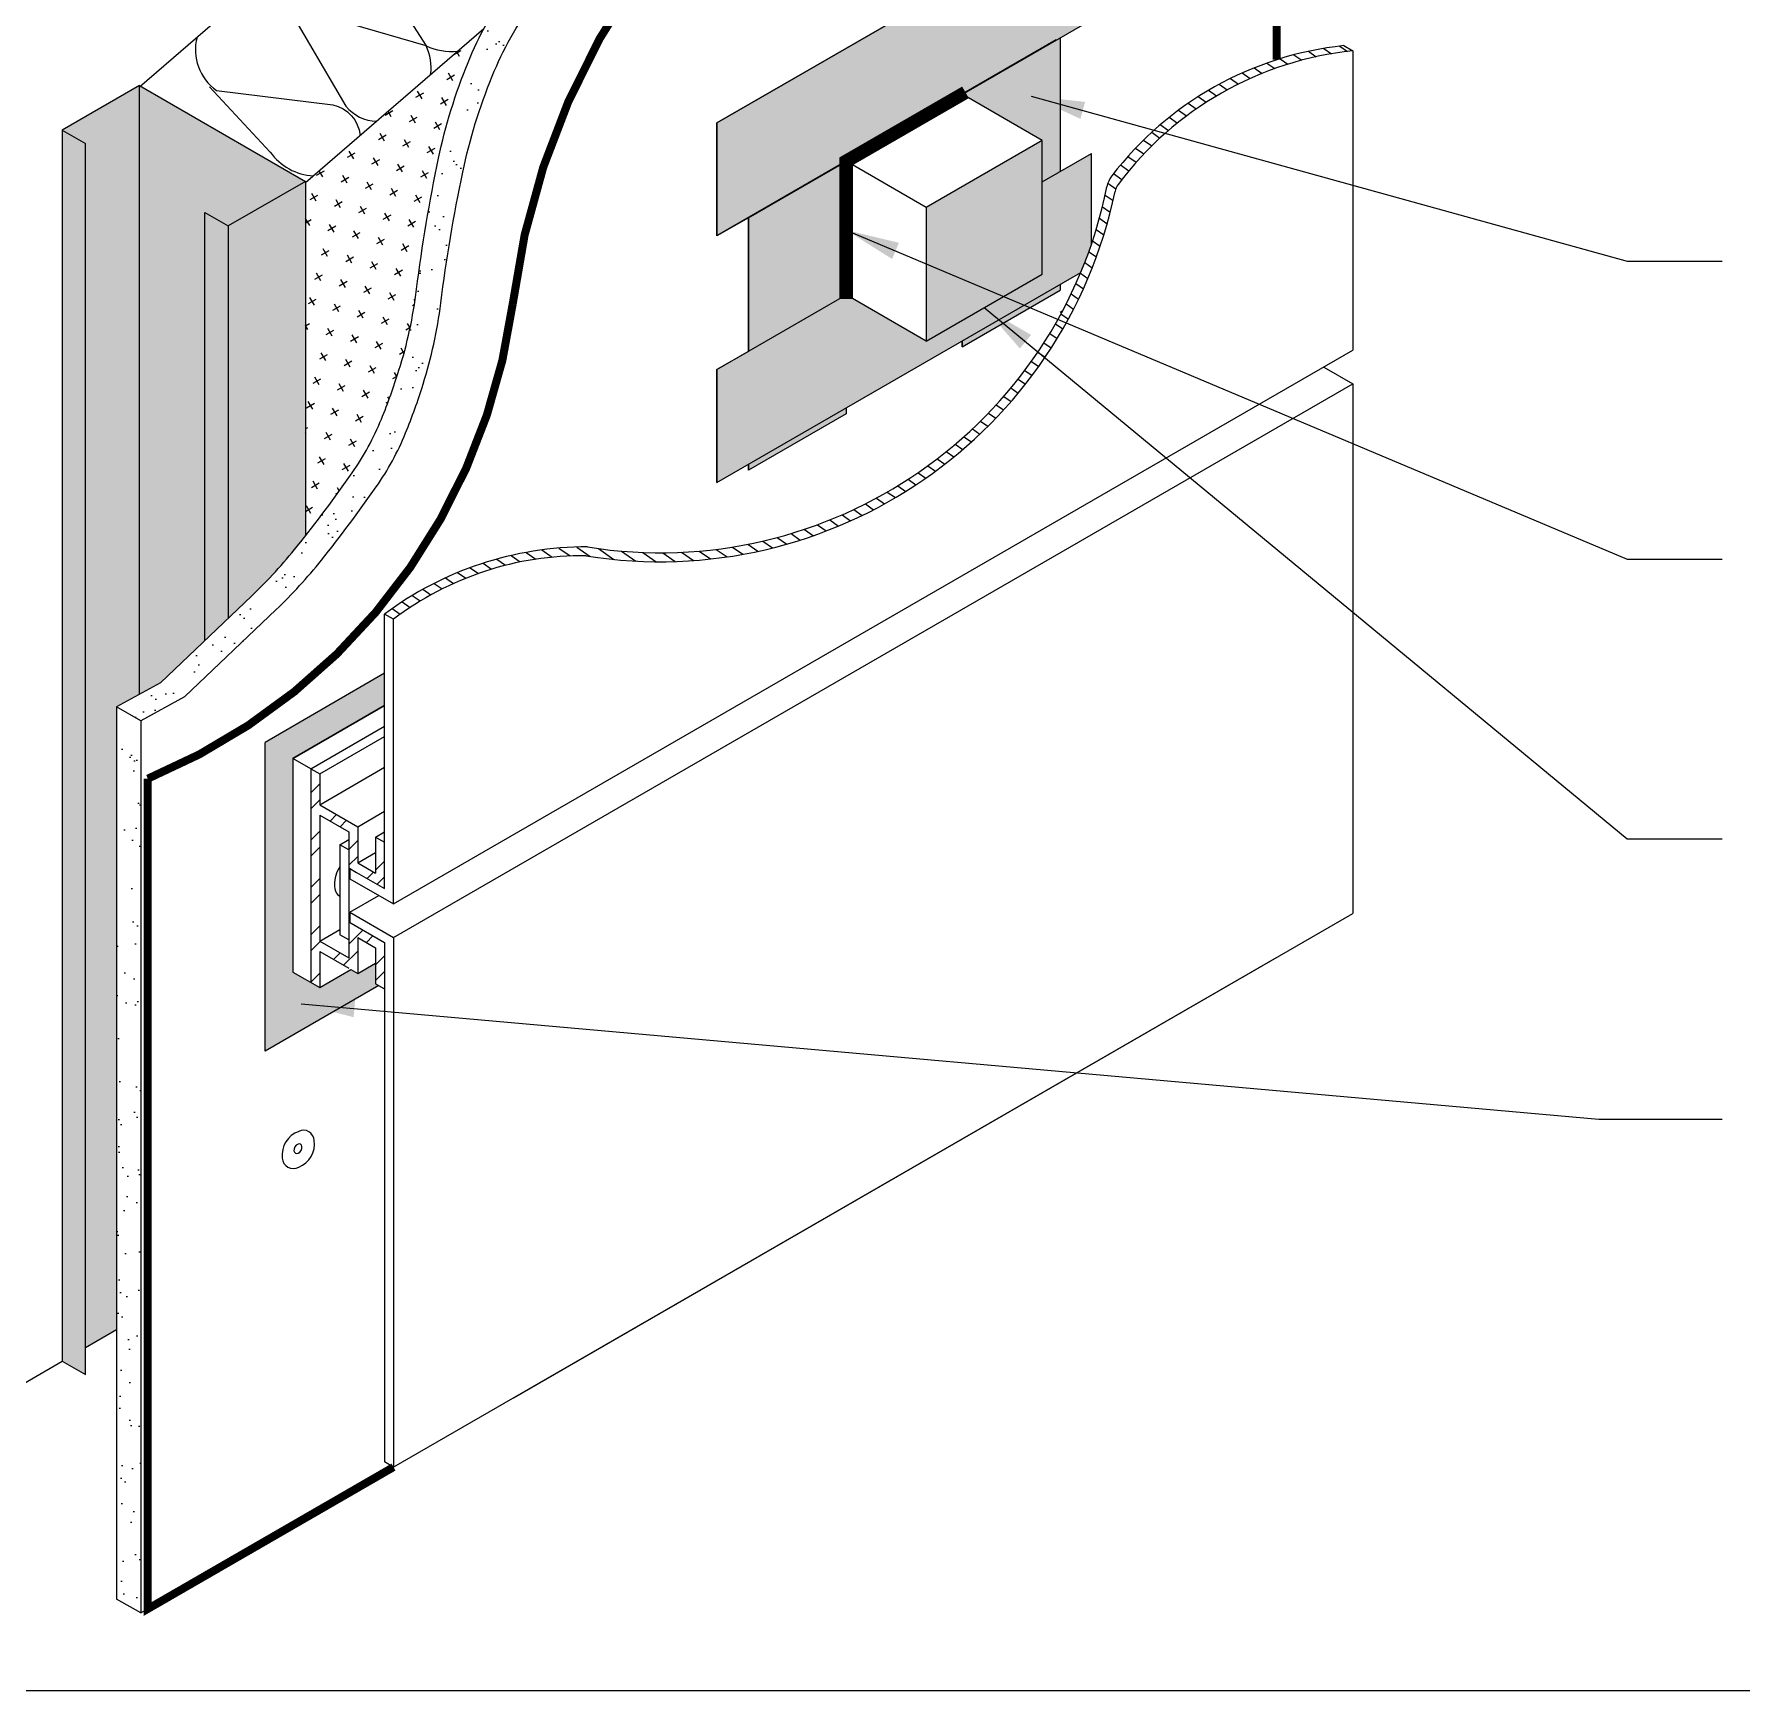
# Model space of a CAD drawing. Extents: x 0 to 51, y 0 to 66.
# Drawn here: x 12.31 to 31.43, y 35.85 to 54.41 of the extents above; entities that cross this region are included whole.
import ezdxf

# ---------------------------------------------------------------- set-up
doc = ezdxf.new("R2010")
doc.units = 0
doc.header["$LTSCALE"] = 1.5
doc.header["$MEASUREMENT"] = 0
doc.linetypes.add('DASHED', pattern=[0.75, 0.5, -0.25])
for name, color, linetype in [('CLADDING', 252, 'CONTINUOUS'), ('FASTENING', 7, 'CONTINUOUS'), ('INSULATION', 40, 'CONTINUOUS'), ('SEALANT', 7, 'CONTINUOUS'), ('STRUCTURE', 252, 'CONTINUOUS'), ('STRUCTURE_SHADING', 254, 'CONTINUOUS'), ('TEXT', 7, 'CONTINUOUS'), ('TITLE', 7, 'CONTINUOUS'), ('TYVEK', 160, 'DASHED'), ('TYVEK_TAPE', 130, 'CONTINUOUS')]:
    doc.layers.add(name, color=color, linetype=linetype)
doc.styles.add('DETAILS', font='sanss___.ttf', dxfattribs={"height": 1})
doc.dimstyles.new('TYVEKDETAILS', dxfattribs={"dimscale": 6, "dimtxt": 1.5, "dimasz": 0.1, "dimexe": 0.75, "dimexo": 0.75, "dimgap": 0.75, "dimtad": 0, "dimtih": 1, "dimtoh": 1, "dimdec": 4, "dimzin": 0, "dimtxsty": 'DETAILS', "dimcen": 0.0625, "dimazin": 3, "dimtfac": 1, "dimtdec": 4, "dimtofl": 0, "dimtmove": 0, "dimatfit": 3, "dimtolj": 1, "dimtzin": 0})
pattern_1 = [(37.50000000000001, (106.1620206132676, 3.342599181571828), (-0.01574833952740204, 0.4817059422532897), [0, -0.38, 0, -0.425, 0, -0.40625]), (7.499999999999999, (106.1620206132676, 3.342599181571828), (0.4424441763169318, 0.7055365163074351), [0, -0.205, 0, -0.3425, 0, -0.13125]), (327.5, (105.8545206132676, 3.342599181571828), (0.7785354654378738, 0.001414763384241124), [0, -0.125, 0, -0.45, 0, -0.5875]), (317.5, (105.8545206132676, 3.342599181571828), (0.7515316511430733, 0.2194188912335623), [0, -0.0625, 0, -0.295, 0, -0.3375])]

msp = doc.modelspace()

# ---------------------------------------------------------------- hatches: boundary and pattern name
at = {"layer": 'CLADDING'}
h = msp.add_hatch(dxfattribs=at)
h.set_pattern_fill('ANSI32', color=256, style=0)
h.set_pattern_definition([(45, (45.57540147712129, 0.7696263210742842), (-0.2651650429449553, 0.2651650429449554), []), (45, (45.75217817212129, 0.7696263210742842), (-0.2651650429449553, 0.2651650429449554), [])])
h.paths.add_polyline_path([(15.50424427580782, 45.77255609613689), (15.50424427580782, 46.11823513875288), (15.40424427580782, 46.17597016567185), (15.40424427580782, 43.78316869909933), (15.50424427580782, 43.72543367218037), (15.50424427580782, 44.12884774171531), (15.83085468203889, 43.94027913575769), (15.93085468203889, 43.88254410883872), (15.93085468203889, 44.28595817837368), (16.13085468203888, 44.17048812453577), (16.13085468203888, 43.76707405500082), (16.23085468203893, 43.70933902808183), (16.23085468203893, 44.2282231514547), (16.13085468203888, 44.28595817837367), (15.83085468203887, 44.45916325913056), (15.83085468203887, 44.25745622436308), (15.83085468203889, 44.05574918959559), (15.50424427580782, 44.24431779555324), (15.50424427580783, 45.65708604229897), (15.83085468203887, 45.46851743634135), (15.8308546820389, 45.0651033668064), (15.91754947892334, 45.01505010248782), (16.23085468203888, 44.83416325913056), (16.23085468203888, 45.35304738250343), (16.13085468203888, 45.41078240942238), (16.13085468203888, 45.00736833988744), (15.93085468203889, 45.12283839372536), (15.93085468203889, 45.52625246326029)])
at = {"layer": 'INSULATION', "linetype": 'CONTINUOUS'}
h = msp.add_hatch(dxfattribs=at)
h.set_pattern_fill('CROSS', color=256, scale=0.8, angle=30, style=0)
h.set_pattern_definition([(30, (106.1620206132676, 3.342599181571828), (0.07320508075688777, 0.2732050807568878), [0.1, -0.3]), (120, (106.2303218834568, 3.324297911382605), (-0.2732050807568877, 0.07320508075688778), [0.09999999999999994, -0.2999999999999998])])
h.paths.add_polyline_path([(16.83552015420071, 53.01474246644518, -0.04506024657635373), (17.16535616292916, 54.09009301419982, -0.02613215108120839), (17.3438490420218, 54.46930800572503), (15.34528011567289, 52.74342279960842), (15.34528011567289, 48.78561407766995, 0.01378504755350155), (15.86672125420154, 49.48989370834176, 0.05565526587535749), (16.19564605519267, 50.09405598297237, 0.02091384948871565), (16.39206275847849, 50.63968412850451, 0.04479910819463601), (16.58961337166039, 51.54789345282634, -0.02073115222964427)])
at = {"layer": 'SEALANT', "linetype": 'CONTINUOUS'}
for points in [[(22.8524834794064, 53.64484725522646), (22.8524834794064, 53.90754553961749), (22.62498009159318, 53.77619639742198)], [(21.56785310944738, 51.38681409432433), (21.4016285729083, 51.48376066559592), (21.32582298619879, 51.48376066559592), (21.32582298619879, 51.24707793751476)]]:
    msp.add_hatch(color=256, dxfattribs=at).paths.add_polyline_path(points)
at = {"layer": 'STRUCTURE', "linetype": 'CONTINUOUS'}
h = msp.add_hatch(dxfattribs=at)
h.set_pattern_fill('AR-SAND', color=256, scale=0.25, style=0)
h.set_pattern_definition(pattern_1)
h.paths.add_polyline_path([(16.86024631034303, 51.39164345282634, -0.02073115222964427), (17.10615309288335, 52.85849246644518, -0.04506024657635373), (17.4359891016118, 53.93384301419982, -0.06032015627787331), (17.90534220913219, 54.77655399243462, -0.02256722528568555), (19.10922493783431, 56.29322206119133), (18.8385919991517, 56.44947206119134, 0.02256722528565227), (17.63470927045124, 54.93280399243695, 0.06032015627807897), (17.16535616292899, 54.09009301419945, 0.04506024657631969), (16.83552015420081, 53.01474246644561, 0.02073115222964958), (16.58961337166039, 51.5478934528264, -0.04479910819462923), (16.39206275847856, 50.6396841285047, -0.0209138494887252), (16.19564605519267, 50.09405598297231, -0.05565526587534104), (15.86672125420161, 49.48989370834189, -0.01612494577826756), (15.25296494511404, 48.66898867109907, -0.03370422444087456), (14.74549472599327, 48.11503278686738), (13.72044409277538, 47.13728782785362), (13.22949007315732, 46.8693938483616), (13.50012301183997, 46.7131438483616), (13.99107703145791, 46.9810378278536), (15.01612766467591, 47.95878278686738, 0.03370422444086479), (15.52359788379655, 48.51273867109889, 0.01612494577826873), (16.13735419288417, 49.33364370834176, 0.05565526587535749), (16.46627899387531, 49.93780598297237, 0.02091384948871565), (16.66269569716113, 50.48343412850451, 0.04479910819463601)])
h.paths.add_polyline_path([(26.22177564621805, 60.39965512730153), (25.93657418452435, 60.55564359453643), (18.8385919991517, 56.44947206119134), (19.1092249378343, 56.29322206119134)])
h = msp.add_hatch(dxfattribs=at)
h.set_pattern_fill('ANSI31', color=256, angle=100, style=0)
h.set_pattern_definition([(145, (45.1826702067538, 3.342599181571828), (-0.07169705454388077, -0.102394005536124), [])])
h.paths.add_polyline_path([(27.07544233517644, 54.21922114181664), (26.97544233517644, 54.2769561687356, 0.2060655037973237), (24.37645977874259, 52.81900068518951, 0.1142196354940951), (24.32059044534144, 52.69577615011937, -0.4029240037095469), (18.50465617843164, 48.66089786521514, 0.1623946322052484), (16.23085468203888, 47.90911442520745), (16.3308546820389, 47.85137939828849, -0.1666110454286191), (18.48877160145607, 48.56216752431475, 0.4011035677801292), (24.41210681390178, 52.64411478668857, -0.1094129178874755), (24.4475691752302, 52.72300576561641, -0.2093829236928641)])
msp.add_hatch(color=256, dxfattribs=at).paths.add_polyline_path([(15.20424427580781, 46.29144021950978), (16.23085468203889, 46.88415401390015), (16.23085468203889, 47.24499793214368), (14.89174943440994, 46.47186515695185), (14.89174943440993, 43.01096569237853), (16.16611095879553, 43.74671866152745), (16.13085468203888, 43.76707405500082), (16.13085468203889, 43.99758985008476), (15.93085468203888, 43.88254410883874), (15.85274305808155, 43.92844476717608), (15.50424427580781, 43.72543367218037), (15.20426491021628, 43.89861736014912)])
h = msp.add_hatch(dxfattribs=at)
h.set_pattern_fill('AR-SAND', color=256, scale=0.25, style=0)
h.set_pattern_definition(pattern_1)
h.paths.add_polyline_path([(13.50012301183995, 46.7131438483616), (13.22949007315732, 46.86939384836161), (13.22949007315732, 36.87406271359455), (13.50012301183996, 36.71781271359454)])
at = {"layer": 'STRUCTURE_SHADING', "linetype": 'CONTINUOUS'}
h = msp.add_hatch(color=256, dxfattribs=at)
h.paths.add_polyline_path([(15.34528011567289, 52.75660068600006), (14.47925471188846, 52.25660068599995), (14.47925471188845, 47.86107964226854), (14.74549472599327, 48.11503278686738, 0.03370422444086459), (15.25296494511391, 48.66898867109889, 0.002339378220420443), (15.34528011567289, 48.78561407766995)])
h.paths.add_polyline_path([(14.47925471188846, 52.25660068599995), (14.21944709075312, 52.40660068599995), (14.21944709075312, 47.61326203829226), (14.47925471188846, 47.86107964226854)], flags=17)
h.paths.add_polyline_path([(14.21944709075312, 52.40660068599995), (14.47925471188847, 52.25660068599996), (15.34528011567289, 52.75660068600005), (13.49569710729013, 53.8244579337783), (13.48655158172396, 53.81656021903416), (13.48655158172395, 47.00966203591553), (13.72044409277529, 47.13728782785362), (14.21944709075312, 47.61326203829228)])
h.paths.add_polyline_path([(13.48655158172396, 53.82973810542582), (12.62052617793962, 53.32973810542576), (12.88033379907495, 53.17973810542578), (12.88033379907495, 39.68806033977512), (13.22949007315733, 39.88964580860584), (13.22949007315732, 46.8693938483616), (13.48655158172394, 47.00966203591553)])
h.paths.add_polyline_path([(12.88033379907496, 53.17973810542577), (12.62052617793965, 53.32973810542575), (12.62052617793962, 39.53806033977487), (12.88033379907495, 39.38806033977487)])
msp.add_hatch(color=256, dxfattribs=at).paths.add_polyline_path([(23.59660489918114, 53.21522855320974), (22.29628249004594, 52.46448706026222), (22.29628249004594, 50.96685146303504), (23.59660489918113, 51.71759295598255)])
at = {"layer": 'TYVEK_TAPE', "linetype": 'CONTINUOUS'}
h = msp.add_hatch(color=256, dxfattribs=at)
h.paths.add_polyline_path([(24.14768758740944, 55.83234994779563), (19.95327180343091, 53.41070286582241), (19.95327180343092, 52.14631932186789), (20.30533022166096, 52.34958034440348), (24.14768758740944, 54.56796640384111)])
h.paths.add_polyline_path([(21.40031849085258, 52.98177211638074), (20.30533022166096, 52.34958034440347), (20.30533022166096, 50.8519447471763), (21.40031849085258, 51.48413651915362)], flags=17)
h.paths.add_polyline_path([(24.02739512101627, 51.73649637480586, 0.01665068237421594), (24.14768758740944, 52.05441134478544), (24.14768758740944, 53.07033080661399), (23.59660489918114, 52.75216306821962), (23.59660489918113, 51.71759295598256), (22.29628249004594, 50.96685146303504), (21.40031849085253, 51.48413651915359), (19.95327180343091, 50.64868372464069), (19.95327180343091, 49.38430018068616)])
h.paths.add_polyline_path([(23.79562916917939, 54.36470538130553), (22.70064089998775, 53.73251360932826), (23.59660489918114, 53.21522855320975), (23.59660489918114, 52.75216306821962), (23.79562916917939, 52.86706978407839)], flags=17)
h.paths.add_polyline_path([(21.40031849085258, 50.21975297519904), (20.30533022166096, 49.58756120322176), (20.30533022166096, 49.52148934807801), (21.40031849085258, 50.15368112005527)], flags=17)
h.paths.add_polyline_path([(23.7956291691794, 51.53661438498006), (23.7956291691794, 51.60268624012385), (22.70064089998777, 50.97049446814656), (22.70064089998777, 50.90442261300277)], flags=17)

# ---------------------------------------------------------------- linework, layer by layer
at = {"layer": 'CLADDING'}
for p, q in [((26.97544233517644, 54.2769561687356), (27.07544233517644, 54.21922114181664)), ((27.07544233517644, 54.21922114181664), (27.07544233517643, 50.86434875224418)), ((16.33085468203889, 44.66095817837369), (27.07544233517643, 50.86434875224418)), ((26.75068280875728, 50.67684875224417), (27.07544233517644, 50.48934875224415)), ((26.75068280875728, 50.67684875224417), (27.07544233517643, 50.48934875224415)), ((16.3308546820389, 44.28595817837367), (27.07544233517643, 50.48934875224415)), ((27.07544233517644, 50.48934875224414), (27.07544233517645, 44.55552697925788)), ((16.23085468203888, 44.83416325913057), (16.2308546820389, 47.90911442520743)), ((16.3308546820389, 47.85137939828849), (16.23085468203888, 47.90911442520745)), ((16.33085468203889, 44.66095817837368), (16.3308546820389, 47.85137939828849)), ((15.20424427580782, 46.29144021950978), (16.23085468203893, 46.88415401390019)), ((16.23085468203889, 46.88415401390016), (15.20424427580782, 46.29144021950978)), ((15.40424427580782, 46.17597016567184), (16.23085468203889, 46.65321390622429)), ((15.50424427580782, 46.11823513875287), (16.23085468203888, 46.53774385238636)), ((15.40424427580782, 46.17597016567184), (15.20424427580782, 46.29144021950978)), ((15.20424427580782, 46.29144021950978), (15.20426491021628, 43.89861736014912)), ((15.40424427580782, 46.17597016567184), (15.40424427580782, 43.78316869909933)), ((15.40424427580782, 46.17597016567184), (15.50424427580782, 46.11823513875288)), ((15.50424427580782, 45.77255609613689), (16.23085468203891, 46.1920648097704)), ((15.50424427580782, 46.11823513875287), (15.50424427580782, 45.77255609613689)), ((15.50424427580782, 45.77255609613689), (15.93085468203889, 45.5262524632603)), ((15.50424427580782, 45.65708604229897), (15.83085468203889, 45.46851743634135)), ((15.50424427580783, 45.65708604229896), (15.50424427580782, 44.24431779555324)), ((15.93085468203889, 45.5262524632603), (16.23085468203891, 45.6994575440172)), ((15.93085468203889, 45.5262524632603), (15.93085468203889, 45.12283839372536)), ((15.73085468203888, 45.32454542849285), (15.83085468203889, 45.38228045541182)), ((15.83085468203889, 45.46851743634135), (15.83085468203889, 45.0651033668064)), ((16.13085468203888, 45.41078240942238), (16.23085468203891, 45.46851743634135)), ((16.13085468203888, 45.41078240942238), (16.13085468203888, 45.00736833988744)), ((16.13085468203888, 45.41078240942238), (16.23085468203891, 45.35304738250343)), ((15.73085468203888, 45.32454542849285), (15.73085468203889, 44.31519125128203)), ((15.83085468203889, 45.26681040157388), (15.73085468203888, 45.32454542849285)), ((15.83085468203889, 45.26681040157388), (15.83085468203887, 44.25745622436308)), ((15.93085468203889, 45.12283839372536), (16.13085468203888, 45.23830844756329)), ((15.83085468203889, 45.0651033668064), (15.91754947892334, 45.01505010248782)), ((15.84282192886715, 45.05819407362865), (15.84282192886715, 44.94272401979071)), ((15.91754947892334, 45.01505010248782), (16.23085468203888, 44.83416325913057)), ((15.93085468203889, 45.12283839372536), (16.13085468203888, 45.00736833988744)), ((15.84282192886715, 44.94272401979071), (16.33085468203889, 44.66095817837368)), ((15.84282192886719, 44.5677240197907), (16.16758145528638, 44.7552240197907)), ((15.84282192886719, 44.5677240197907), (16.33085468203889, 44.28595817837368)), ((15.84282192886719, 44.5677240197907), (15.84282192886722, 44.45225396595274)), ((15.50424427580782, 44.24431779555324), (15.73085468203888, 44.37515137459191)), ((15.83085468203889, 44.45916325913055), (15.83085468203889, 44.05574918959559)), ((15.83085468203889, 44.45916325913055), (16.23085468203895, 44.22822315145467)), ((17.67738183280392, 39.12955421835272), (27.07544233517645, 44.55552697925788)), ((15.50424427580782, 44.24431779555324), (15.83085468203889, 44.05574918959559)), ((15.83085468203887, 44.25745622436308), (15.73085468203889, 44.31519125128203)), ((15.93085468203889, 44.28595817837368), (16.1308546820389, 44.17048812453577)), ((15.93085468203889, 44.28595817837368), (15.93085468203889, 43.88254410883873)), ((16.23085468203895, 44.22822315145469), (16.23085468203885, 38.40987143230635)), ((16.3308546820389, 44.28595817837365), (16.33085468203886, 38.35213640538738)), ((15.50424427580782, 44.12884774171531), (15.50424427580782, 43.72543367218037)), ((15.50424427580782, 44.12884774171531), (15.83085468203889, 43.94027913575769)), ((15.93085468203889, 43.88254410883873), (16.13085468203888, 43.99758985008476)), ((16.13085468203888, 44.17048812453577), (16.13085468203888, 43.76707405500081)), ((16.13085468203888, 43.99758985008476), (16.13085468203888, 43.76707405500081)), ((15.20426491021628, 43.89861736014912), (15.50424427580782, 43.72543367218037)), ((15.50424427580782, 43.72543367218037), (15.85274305808154, 43.92844476717609)), ((15.85274305808154, 43.92844476717609), (15.93085468203889, 43.88254410883873)), ((16.13085468203888, 43.76707405500081), (16.2308546434039, 43.70933856083742)), ((16.33085468203886, 38.35213640538738), (16.23085468203885, 38.40987143230635))]:
    msp.add_line(p, q, dxfattribs=at)
at = {"layer": 'CLADDING', "linetype": 'CONTINUOUS'}
msp.add_line((13.2294900731572, 39.88964580860576), (12.88033379907484, 39.68806033977505), dxfattribs=at)
at = {"layer": 'CLADDING'}
for centre, radius, start, end in [((27.36964348242251, 50.5287661674524), 3.768862272650672, 96.00378739469076, 142.5785901470591), ((27.46964348242252, 50.47103114053342), 3.768862272650672, 96.00378739469076, 143.307436959323), ((18.49457437851543, 44.87689354999777), 3.784017745766166, 89.84734604663278, 126.7433633759301), ((18.44674497562265, 45.05870068592886), 3.503718899248136, 89.31272853168369, 127.1496143288037)]:
    msp.add_arc(centre, radius, start, end, dxfattribs=at)
msp.add_ellipse((15.8692631019426, 44.994718385276), major_axis=(-0.1416839832399485, -0.245403857590334), ratio=0.5773502691896194, start_param=4.689529459374473, end_param=6.306044828189833, dxfattribs=at)
at = {"layer": 'FASTENING'}
for points in [[(15.08514321629205, 41.8141983561821, 0.5560120530374366), (15.26905520359254, 41.71273645818594, 0.3537160203436539), (15.44226028434943, 42.01273645818594, 0.5462522010928075), (15.26905520359253, 42.11273645818595, 0.345824845351463)], [(15.21611264664489, 41.89501920490018, 0.5560120530374857), (15.26209064347001, 41.86965373040114, 0.3537160203436451), (15.30539191365924, 41.94465373040114, 0.5462522010928085), (15.26209064347001, 41.96965373040113, 0.3458248453514566)]]:
    msp.add_lwpolyline(points, format="xyb", close=True, dxfattribs=at)
at = {"layer": 'INSULATION'}
for points in [[(13.48655158172396, 53.81656021903417), (19.61138816362575, 59.10572723610441), (19.73247203339184, 59.17563504090838)], [(15.34528011567289, 52.74342279960841), (17.3438490420218, 54.46930800572503)]]:
    msp.add_lwpolyline(points, dxfattribs=at)
for points in [[(16.74704989818581, 53.95393583127054, 0.1520209387612647), (16.69605106782426, 54.27391700481567), (15.13550219612323, 54.72572853070492, -0.3254773018761408), (15.22597314039224, 55.29858059390006, -0.3022487078637421), (15.96239402960738, 55.42023780213116), (16.69605106782426, 54.27391700481567, 0.1302370909534104), (17.04879103467364, 54.21450756170994)], [(14.67896842815604, 54.84628432194062, -0.1933394415713016), (15.13550219612323, 54.72572853070492), (15.79677900970155, 53.60060610218697, 0.2217572324355131), (16.14105356893234, 53.43062133066424)], [(14.13014479573562, 54.37234190470711, 0.3168064566488975), (14.34971982172699, 53.77619215884514), (15.64977507910241, 53.61266519678131, -0.3263128769106501), (15.95730530375724, 53.27194358463591)], [(14.26835707993827, 53.81388131002527), (14.95016316687882, 53.08485959456285, 0.2310327097442482), (15.43323638629285, 52.8193783617343)]]:
    msp.add_lwpolyline(points, format="xyb", dxfattribs=at)
at = {"layer": 'SEALANT', "linetype": 'CONTINUOUS', "const_width": 0.15}
msp.add_lwpolyline([(21.40093713912351, 51.43988113091519), (21.40031849085258, 52.98177211638074), (22.73711500775408, 53.75357194526557)], dxfattribs=at)
at = {"layer": 'STRUCTURE', "linetype": 'CONTINUOUS'}
for p, q in [((24.14768758740944, 55.83234994779563), (19.95327180343091, 53.41070286582242)), ((19.95327180343091, 53.41070286582242), (24.14768758740944, 55.83234994779563)), ((20.30533022166096, 52.34958034440348), (24.14768758740944, 54.5679664038411)), ((23.75409402678114, 54.34072505566105), (19.95327180343091, 52.14631932186789)), ((23.79562916917939, 54.36470538130551), (23.79562916917939, 52.86706978407839)), ((13.48655158172394, 47.00966203591552), (13.48655158172396, 53.82973810542581)), ((13.48655158172396, 53.82973810542581), (15.34528011567289, 52.75660068600006)), ((23.59660489918114, 53.21522855320975), (22.70064089998777, 53.73251360932824)), ((19.95327180343091, 53.41070286582242), (19.95327180343091, 52.14631932186789)), ((19.95327180343091, 52.14631932186789), (19.95327180343091, 53.41070286582242)), ((12.62052617793962, 53.32973810542576), (12.88033379907496, 53.17973810542576)), ((12.62052617793964, 53.32973810542575), (12.62052617793962, 39.53806033977487)), ((12.88033379907495, 39.38806033977487), (12.88033379907496, 53.17973810542576)), ((23.59660489918114, 53.21522855320973), (22.29628249004594, 52.46448706026223)), ((23.59660489918113, 51.71759295598255), (23.59660489918114, 53.21522855320973)), ((21.40031849085258, 52.98177211638074), (21.40031849085258, 51.4841365191536)), ((22.29628249004594, 52.46448706026223), (21.40031849085258, 52.98177211638074)), ((23.59660489918113, 52.75216306821962), (24.14768758740944, 53.07033080661398)), ((24.14768758740944, 52.05441134478545), (24.14768758740944, 53.07033080661398)), ((15.34528011567289, 52.75660068600006), (15.34528011567289, 48.78561407766994)), ((14.21944709075312, 47.61326203829226), (14.21944709075312, 52.40660068599995)), ((14.21944709075312, 52.40660068599995), (14.47925471188846, 52.25660068599996)), ((22.29628249004594, 52.46448706026223), (22.29628249004594, 50.96685146303504)), ((14.47925471188846, 52.25660068599996), (14.47925471188846, 47.86107964226854)), ((20.30533022166096, 52.34958034440348), (19.95327180343091, 52.14631932186789)), ((20.30533022166096, 52.34958034440348), (20.30533022166096, 50.8519447471763)), ((20.30533022166096, 50.8519447471763), (20.30533022166096, 52.34958034440348)), ((19.95327180343091, 49.38430018068616), (24.02739512101628, 51.73649637480587)), ((22.29628249004594, 50.96685146303504), (23.59660489918113, 51.71759295598255)), ((19.95327180343091, 50.6486837246407), (21.40031849085258, 51.48413651915361)), ((22.29628249004595, 50.96685146303504), (21.40031849085258, 51.48413651915356)), ((22.70064089998777, 50.90442261300277), (23.7956291691794, 51.53661438498006)), ((23.7956291691794, 51.60268624012385), (23.7956291691794, 51.53661438498006)), ((23.79562916917939, 51.29295616110729), (23.82631925143114, 51.3106750883568)), ((22.70064089998777, 50.97049446814657), (22.70064089998777, 50.90442261300277)), ((22.70064089998777, 50.90442261300278), (22.70064089998777, 50.97049446814656)), ((20.30533022166096, 50.8519447471763), (19.9532718034309, 50.6486837246407)), ((19.9532718034309, 50.6486837246407), (19.9532718034309, 49.38430018068617)), ((19.95327180343091, 49.38430018068617), (19.95327180343091, 50.6486837246407)), ((21.40031849085257, 50.15368112005527), (20.30533022166096, 49.52148934807801)), ((21.40031849085258, 50.15368112005527), (20.30533022166096, 49.52148934807801)), ((21.40031849085258, 50.219752975199), (21.40031849085258, 50.15368112005527)), ((21.40031849085258, 50.21975297519904), (21.40031849085258, 50.15368112005527)), ((20.30533022166096, 49.52148934807801), (20.30533022166096, 49.58756120322177)), ((20.30533022166096, 49.52148934807801), (20.30533022166095, 49.58756120322176)), ((20.30533022166095, 49.58756120322176), (20.30533022166096, 49.52148934807801))]:
    msp.add_line(p, q, dxfattribs=at)
at = {"layer": 'STRUCTURE'}
for p, q in [((13.48655158172396, 53.82973810542581), (12.62052617793962, 53.32973810542576)), ((15.34528011567289, 52.75660068600006), (14.47925471188846, 52.25660068599996)), ((13.72044409277532, 47.1372878278536), (13.22949007315732, 46.8693938483616)), ((13.22949007315732, 46.8693938483616), (13.22949007315734, 36.87406271359453)), ((13.50012301183996, 46.7131438483616), (13.22949007315732, 46.8693938483616)), ((13.99107703145796, 46.9810378278536), (13.50012301183996, 46.7131438483616)), ((13.50012301183996, 46.7131438483616), (13.50012301183997, 36.71781271359454)), ((13.50012301183997, 36.71781271359455), (26.22177564621764, 44.06266228658914)), ((10.61791850565476, 38.38185426110013), (12.62052617793963, 39.53806033977502)), ((12.6205261779395, 39.53806033977494), (12.88033379907484, 39.38806033977493)), ((13.50012301183997, 36.71781271359455), (13.22949007315734, 36.87406271359455))]:
    msp.add_line(p, q, dxfattribs=at)
at = {"layer": 'STRUCTURE', "color": 7}
for p, q in [((16.23085468203889, 47.24499793214368), (14.89174943440994, 46.47186515695186)), ((14.89174943440993, 43.01096569237853), (14.89174943440994, 46.47186515695186)), ((16.16611095879552, 43.74671866152745), (14.89174943440993, 43.01096569237853))]:
    msp.add_line(p, q, dxfattribs=at)
at = {"layer": 'STRUCTURE'}
for points in [[(13.72044409277532, 47.1372878278536), (14.74549472599327, 48.11503278686738, 0.03370422444086459), (15.25296494511391, 48.66898867109889, 0.01612494577826852), (15.86672125420153, 49.48989370834175, 0.05565526587535752), (16.19564605519267, 50.09405598297237, 0.02091384948871563), (16.39206275847849, 50.63968412850451, 0.04479910819463599), (16.58961337166039, 51.54789345282634, -0.02073115222964426), (16.83552015420071, 53.01474246644518, -0.04506024657635373), (17.16535616292916, 54.09009301419982, -0.06032015627787327), (17.63470927044955, 54.93280399243462, -0.02256722528568792), (18.83859199915182, 56.44947206119148)], [(13.99107703145796, 46.9810378278536), (15.01612766467591, 47.95878278686738, 0.03370422444086459), (15.52359788379655, 48.51273867109889, 0.01612494577826852), (16.13735419288417, 49.33364370834175, 0.05565526587535752), (16.46627899387531, 49.93780598297237, 0.02091384948871563), (16.66269569716113, 50.48343412850451, 0.04479910819463599), (16.86024631034303, 51.39164345282634, -0.02073115222964426), (17.10615309288335, 52.85849246644518, -0.04506024657635373), (17.4359891016118, 53.93384301419982, -0.06032015627787327), (17.90534220913219, 54.77655399243462, -0.02256722528568792), (19.10922493783445, 56.29322206119148)]]:
    msp.add_lwpolyline(points, format="xyb", dxfattribs=at)
at = {"layer": 'STRUCTURE', "linetype": 'CONTINUOUS'}
for centre, radius, start, end in [((24.61471606038496, 52.63669889074428), 0.3, 142.5785901470589, 168.6428481496116), ((19.31556230810431, 53.70107228999978), 5.204990399931606, 260.8600930715813, 348.2836817232266), ((19.31556230810431, 53.70107228999978), 5.104990399931606, 260.8600930715813, 348.6428481496118), ((24.60793981700835, 52.60350155123188), 0.2, 143.3074369593225, 168.2836817232273)]:
    msp.add_arc(centre, radius, start, end, dxfattribs=at)
at = {"layer": 'TITLE', "linetype": 'CONTINUOUS'}
msp.add_line((49.5, 35.84534034634707), (1.499999999999986, 35.84534034634707), dxfattribs=at)
at = {"layer": 'TYVEK', "color": 23, "linetype": 'CONTINUOUS'}
for p, q in [((22.70064089998777, 50.90442261300278), (22.70064089998777, 50.97049446814656)), ((21.40031849085257, 50.219752975199), (21.40031849085257, 50.15368112005527))]:
    msp.add_line(p, q, dxfattribs=at)
at = {"layer": 'TYVEK', "const_width": 0.09}
msp.add_lwpolyline([(26.22177564621803, 54.11857427664387), (26.22177564621803, 60.04191269891348), (22.0713870300419, 57.64568471412257, 0.01524367616600851), (21.31583660133117, 57.20788272493312, 0.2219802846438513), (17.66511898571807, 51.37882309049893, -0.2669366406480506), (13.57894198472204, 46.06424561130902), (13.57894198472204, 36.76331886880526), (16.33085468203878, 38.35213640538743)], format="xyb", dxfattribs=at)

# ---------------------------------------------------------------- leaders
at = {"layer": 'TEXT'}
for points, override in [([(23.47231768026306, 53.71210430290922), (30.14599040683146, 51.86253859109226), (31.21271585966446, 51.86253859109226)], {"dimfxl": 3}), ([(21.40062781498805, 52.21082662364796), (30.14599040683146, 48.52327936742572), (31.21271585966446, 48.52307386326297)], {"dimfxl": 3}), ([(22.94644369461354, 51.3422222095088), (30.14599040683146, 45.39258485663071), (31.21271585966446, 45.39258485663071)], {"dimgap": 0.75, "dimtad": 0, "dimfxl": 3}), ([(15.29492233932699, 43.54391592587039), (29.83048489209253, 42.24874127873974), (31.21129034881963, 42.24874127873974)], {"dimgap": 0.75, "dimtad": 0, "dimfxl": 3})]:
    msp.add_leader(points, dimstyle='TYVEKDETAILS', override=override, dxfattribs=at)

doc.saveas('drawing.dxf')
